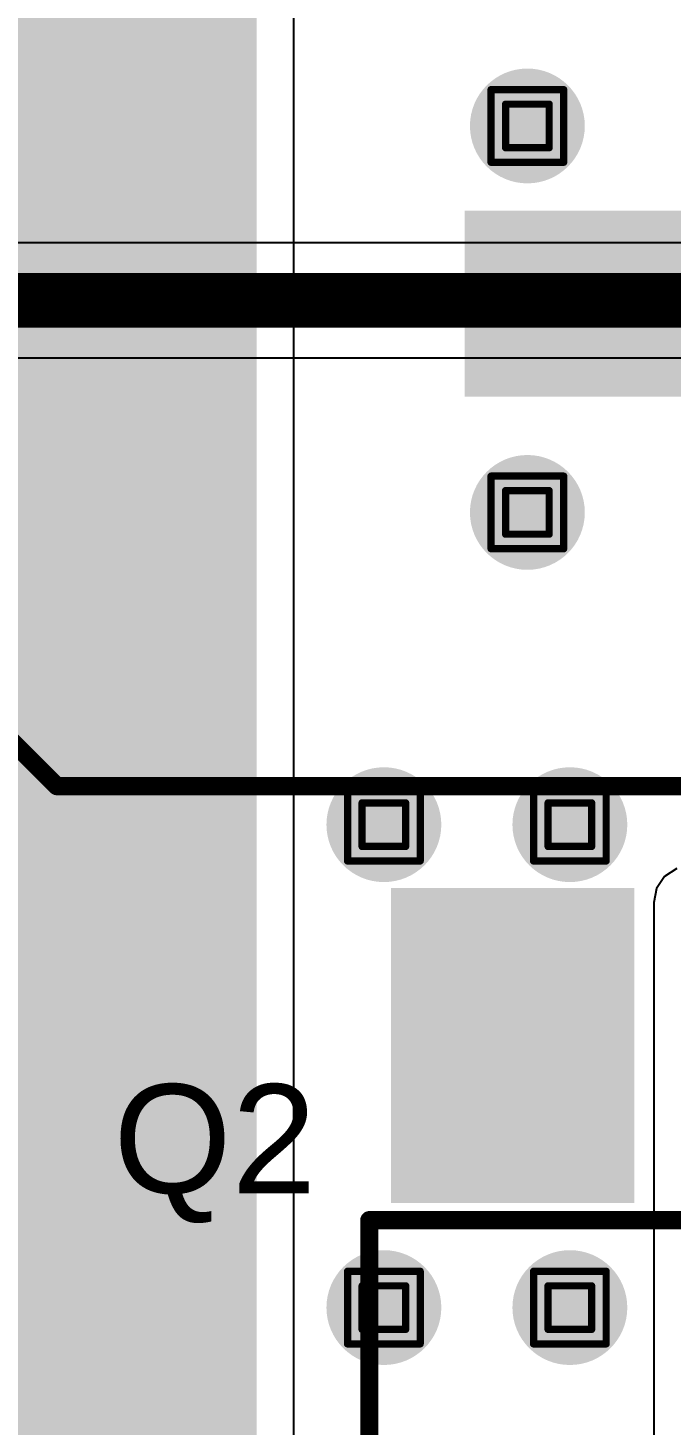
# Model space of a CAD drawing. Header units: inches. Extents: x -6 to 198, y 0 to 119.
# Drawn here: x 56.76 to 61.25, y 12.02 to 21.79 of the extents above; entities that cross this region are included whole.
import ezdxf

# ---------------------------------------------------------------- set-up
doc = ezdxf.new("R2010")
doc.units = ezdxf.units.IN
for name, color, linetype in [('Bottom Layer', 5, 'Continuous'), ('Bottom Solder', 6, 'Continuous'), ('Drill Drawing', 1, 'Continuous'), ('Top Layer', 1, 'Continuous'), ('Top Overlay', 2, 'Continuous'), ('Top Paste', 8, 'Continuous'), ('Top Solder', 216, 'Continuous'), ('Via Holes', 16, 'Continuous')]:
    doc.layers.add(name, color=color, linetype=linetype)
doc.styles.add('Arial', font='', dxfattribs={"height": 0.2})
doc.styles.get('Arial').set_extended_font_data('Arial')

# ---------------------------------------------------------------- blocks, each defined once
blk = doc.blocks.new('SOT__223_72')
at = {"layer": 'Top Layer'}
for points in [[(-1.9, 4.05), (1.9, 4.05), (1.9, 2.05), (-1.9, 2.05)], [(-3.05, -2.05), (-1.55, -2.05), (-1.55, -4.05), (-3.05, -4.05)], [(-0.75, -2.05), (0.75, -2.05), (0.75, -4.05), (-0.75, -4.05)], [(1.55, -2.05), (3.05, -2.05), (3.05, -4.05), (1.55, -4.05)]]:
    blk.add_hatch(color=1, dxfattribs=at).paths.add_polyline_path(points)
at = {"layer": 'Top Paste'}
for points in [[(-1.9, 4.05), (1.9, 4.05), (1.9, 2.05), (-1.9, 2.05)], [(-3.05, -2.05), (-1.55, -2.05), (-1.55, -4.05), (-3.05, -4.05)], [(-0.75, -2.05), (0.75, -2.05), (0.75, -4.05), (-0.75, -4.05)], [(1.55, -2.05), (3.05, -2.05), (3.05, -4.05), (1.55, -4.05)]]:
    blk.add_hatch(color=8, dxfattribs=at).paths.add_polyline_path(points)
at = {"layer": 'Top Solder'}
for points in [[(-2.0016, 4.1516), (2.0016, 4.1516), (2.0016, 1.9484), (-2.0016, 1.9484)], [(-3.1516, -1.9484), (-1.4484, -1.9484), (-1.4484, -4.1516), (-3.1516, -4.1516)], [(-0.8516, -1.9484), (0.8516, -1.9484), (0.8516, -4.1516), (-0.8516, -4.1516)], [(1.4484, -1.9484), (3.1516, -1.9484), (3.1516, -4.1516), (1.4484, -4.1516)]]:
    blk.add_hatch(color=216, dxfattribs=at).paths.add_polyline_path(points)
at = {"layer": 'Top Overlay'}
for points in [[(3.302, 1.8034, 0.127, 0.127, 0), (-3.302, 1.8034, 0.127, 0.127, 0)], [(-3.302, 1.8034, 0.127, 0.127, 0), (-3.302, -1.8288, 0.127, 0.127, 0)], [(3.302, 1.8034, 0.127, 0.127, 0), (3.302, -1.8288, 0.127, 0.127, 0)], [(3.302, -1.8288, 0.127, 0.127, 0), (-3.302, -1.8288, 0.127, 0.127, 0)], [(-3.2258, -3.0734, 0.2, 0.2, 0), (-3.3528, -2.9464, 0.2, 0.2, 0)], [(-3.3528, -2.9464, 0.2, 0.2, 0), (-3.3528, -3.2004, 0.2, 0.2, 0)], [(-3.2258, -3.0734, 0.2, 0.2, 0), (-3.3528, -3.2004, 0.2, 0.2, 0)]]:
    blk.add_lwpolyline(points, format="xyseb", dxfattribs=at)
for points in [[(-3.3338, 1.8034, 0.0635, 0.0635, 1), (-3.2702, 1.8034, 0.0635, 0.0635, 1)], [(-3.3338, 1.8034, 0.0635, 0.0635, 1), (-3.2702, 1.8034, 0.0635, 0.0635, 1)], [(3.2702, 1.8034, 0.0635, 0.0635, 1), (3.3338, 1.8034, 0.0635, 0.0635, 1)], [(3.2702, 1.8034, 0.0635, 0.0635, 1), (3.3338, 1.8034, 0.0635, 0.0635, 1)], [(-3.3338, -1.8288, 0.0635, 0.0635, 1), (-3.2702, -1.8288, 0.0635, 0.0635, 1)], [(-3.3338, -1.8288, 0.0635, 0.0635, 1), (-3.2702, -1.8288, 0.0635, 0.0635, 1)], [(3.2702, -1.8288, 0.0635, 0.0635, 1), (3.3338, -1.8288, 0.0635, 0.0635, 1)], [(3.2702, -1.8288, 0.0635, 0.0635, 1), (3.3338, -1.8288, 0.0635, 0.0635, 1)], [(-3.4028, -2.9464, 0.1, 0.1, 1), (-3.3028, -2.9464, 0.1, 0.1, 1)], [(-3.4028, -2.9464, 0.1, 0.1, 1), (-3.3028, -2.9464, 0.1, 0.1, 1)], [(-3.2758, -3.0734, 0.1, 0.1, 1), (-3.1758, -3.0734, 0.1, 0.1, 1)], [(-3.2758, -3.0734, 0.1, 0.1, 1), (-3.1758, -3.0734, 0.1, 0.1, 1)], [(-3.4028, -3.2004, 0.1, 0.1, 1), (-3.3028, -3.2004, 0.1, 0.1, 1)], [(-3.4028, -3.2004, 0.1, 0.1, 1), (-3.3028, -3.2004, 0.1, 0.1, 1)]]:
    blk.add_lwpolyline(points, format="xyseb", close=True, dxfattribs=at)
blk = doc.blocks.new('RVE1A471M0605_110')
at = {"layer": 'Top Layer'}
for points in [[(-4.42, 0.6), (-0.92, 0.6), (-0.92, -0.6), (-4.42, -0.6)], [(0.92, 0.6), (4.42, 0.6), (4.42, -0.6), (0.92, -0.6)]]:
    blk.add_hatch(color=1, dxfattribs=at).paths.add_polyline_path(points)
at = {"layer": 'Top Paste'}
for points in [[(-4.42, 0.6), (-0.92, 0.6), (-0.92, -0.6), (-4.42, -0.6)], [(0.92, 0.6), (4.42, 0.6), (4.42, -0.6), (0.92, -0.6)]]:
    blk.add_hatch(color=8, dxfattribs=at).paths.add_polyline_path(points)
at = {"layer": 'Top Solder'}
for points in [[(-4.4708, 0.6508), (-0.8692, 0.6508), (-0.8692, -0.6508), (-4.4708, -0.6508)], [(0.8692, 0.6508), (4.4708, 0.6508), (4.4708, -0.6508), (0.8692, -0.6508)]]:
    blk.add_hatch(color=216, dxfattribs=at).paths.add_polyline_path(points)
at = {"layer": 'Top Overlay'}
for points in [[(-3.3762, 1.98, 0.127, 0.127, 0), (-1.98, 3.3762, 0.127, 0.127, 0)], [(-1.98, 3.3762, 0.127, 0.127, 0), (3.3762, 3.3762, 0.127, 0.127, 0)], [(3.3695, 0.7077, 0.127, 0.127, 0), (3.3762, 3.3762, 0.127, 0.127, 0)], [(-3.3762, 0.6858, 0.127, 0.127, 0), (-3.3762, 1.98, 0.127, 0.127, 0)], [(-3.937, 0.8001, 0.127, 0.127, 0), (-3.937, 1.5367, 0.127, 0.127, 0)], [(-4.3053, 1.1684, 0.127, 0.127, 0), (-3.5687, 1.1684, 0.127, 0.127, 0)], [(-3.3757, -1.9812, 0.127, 0.127, 0), (-3.3623, -0.6858, 0.127, 0.127, 0)], [(3.3556, -0.7393, 0.127, 0.127, 0), (3.3757, -3.3757, 0.127, 0.127, 0)], [(-3.3757, -1.9812, 0.127, 0.127, 0), (-1.9812, -3.3757, 0.127, 0.127, 0)], [(-1.9812, -3.3757, 0.127, 0.127, 0), (3.3757, -3.3757, 0.127, 0.127, 0)]]:
    blk.add_lwpolyline(points, format="xyseb", dxfattribs=at)
for points in [[(-2.0118, 3.3762, 0.0635, 0.0635, 1), (-1.9483, 3.3762, 0.0635, 0.0635, 1)], [(-2.0118, 3.3762, 0.0635, 0.0635, 1), (-1.9483, 3.3762, 0.0635, 0.0635, 1)], [(3.3444, 3.3762, 0.0635, 0.0635, 1), (3.4079, 3.3762, 0.0635, 0.0635, 1)], [(3.3444, 3.3762, 0.0635, 0.0635, 1), (3.4079, 3.3762, 0.0635, 0.0635, 1)], [(-3.4079, 1.98, 0.0635, 0.0635, 1), (-3.3444, 1.98, 0.0635, 0.0635, 1)], [(-3.4079, 1.98, 0.0635, 0.0635, 1), (-3.3444, 1.98, 0.0635, 0.0635, 1)], [(-3.9688, 1.5367, 0.0635, 0.0635, 1), (-3.9053, 1.5367, 0.0635, 0.0635, 1)], [(-4.3371, 1.1684, 0.0635, 0.0635, 1), (-4.2736, 1.1684, 0.0635, 0.0635, 1)], [(-3.6004, 1.1684, 0.0635, 0.0635, 1), (-3.537, 1.1684, 0.0635, 0.0635, 1)], [(-3.9688, 0.8001, 0.0635, 0.0635, 1), (-3.9053, 0.8001, 0.0635, 0.0635, 1)], [(-3.4079, 0.6858, 0.0635, 0.0635, 1), (-3.3444, 0.6858, 0.0635, 0.0635, 1)], [(3.3377, 0.7077, 0.0635, 0.0635, 1), (3.4012, 0.7077, 0.0635, 0.0635, 1)], [(-3.394, -0.6858, 0.0635, 0.0635, 1), (-3.3305, -0.6858, 0.0635, 0.0635, 1)], [(3.3239, -0.7393, 0.0635, 0.0635, 1), (3.3874, -0.7393, 0.0635, 0.0635, 1)], [(-3.4074, -1.9812, 0.0635, 0.0635, 1), (-3.3439, -1.9812, 0.0635, 0.0635, 1)], [(-3.4074, -1.9812, 0.0635, 0.0635, 1), (-3.3439, -1.9812, 0.0635, 0.0635, 1)], [(-2.013, -3.3757, 0.0635, 0.0635, 1), (-1.9494, -3.3757, 0.0635, 0.0635, 1)], [(-2.013, -3.3757, 0.0635, 0.0635, 1), (-1.9494, -3.3757, 0.0635, 0.0635, 1)], [(3.3439, -3.3757, 0.0635, 0.0635, 1), (3.4074, -3.3757, 0.0635, 0.0635, 1)], [(3.3439, -3.3757, 0.0635, 0.0635, 1), (3.4074, -3.3757, 0.0635, 0.0635, 1)]]:
    blk.add_lwpolyline(points, format="xyseb", close=True, dxfattribs=at)

msp = doc.modelspace()

# ---------------------------------------------------------------- hatches: boundary and pattern name
at = {"layer": 'Bottom Layer'}
h = msp.add_hatch(color=5, dxfattribs=at)
edge = h.paths.add_edge_path()
edge.add_arc((60.2488, 21.1057), 0.3, 0, 360)
h = msp.add_hatch(color=5, dxfattribs=at)
edge = h.paths.add_edge_path()
edge.add_arc((60.2488, 18.4023), 0.3, 0, 360)
h = msp.add_hatch(color=5, dxfattribs=at)
edge = h.paths.add_edge_path()
edge.add_arc((59.2455, 16.2179), 0.3, 0, 360)
h = msp.add_hatch(color=5, dxfattribs=at)
edge = h.paths.add_edge_path()
edge.add_arc((60.5459, 16.2179), 0.3, 0, 360)
h = msp.add_hatch(color=5, dxfattribs=at)
edge = h.paths.add_edge_path()
edge.add_arc((59.2455, 12.8397), 0.3, 0, 360)
h = msp.add_hatch(color=5, dxfattribs=at)
edge = h.paths.add_edge_path()
edge.add_arc((60.5459, 12.8397), 0.3, 0, 360)
at = {"layer": 'Bottom Solder'}
h = msp.add_hatch(color=6, dxfattribs=at)
edge = h.paths.add_edge_path()
edge.add_arc((60.2488, 21.1057), 0.4016, 0, 360)
h = msp.add_hatch(color=6, dxfattribs=at)
edge = h.paths.add_edge_path()
edge.add_arc((60.2488, 18.4023), 0.4016, 0, 360)
h = msp.add_hatch(color=6, dxfattribs=at)
edge = h.paths.add_edge_path()
edge.add_arc((59.2455, 16.2179), 0.4016, 0, 360)
h = msp.add_hatch(color=6, dxfattribs=at)
edge = h.paths.add_edge_path()
edge.add_arc((60.5459, 16.2179), 0.4016, 0, 360)
h = msp.add_hatch(color=6, dxfattribs=at)
edge = h.paths.add_edge_path()
edge.add_arc((59.2455, 12.8397), 0.4016, 0, 360)
h = msp.add_hatch(color=6, dxfattribs=at)
edge = h.paths.add_edge_path()
edge.add_arc((60.5459, 12.8397), 0.4016, 0, 360)
at = {"layer": 'Top Layer'}
msp.add_hatch(color=1, dxfattribs=at).paths.add_polyline_path([(54.5207, 8.4904), (58.3565, 8.4904), (58.3565, 23.9439), (54.5207, 23.9439)])
h = msp.add_hatch(color=1, dxfattribs=at)
edge = h.paths.add_edge_path()
edge.add_arc((60.2488, 21.1057), 0.3, 0, 360)
h = msp.add_hatch(color=1, dxfattribs=at)
edge = h.paths.add_edge_path()
edge.add_arc((60.2488, 18.4023), 0.3, 0, 360)
h = msp.add_hatch(color=1, dxfattribs=at)
edge = h.paths.add_edge_path()
edge.add_arc((59.2455, 16.2179), 0.3, 0, 360)
h = msp.add_hatch(color=1, dxfattribs=at)
edge = h.paths.add_edge_path()
edge.add_arc((60.5459, 16.2179), 0.3, 0, 360)
h = msp.add_hatch(color=1, dxfattribs=at)
edge = h.paths.add_edge_path()
edge.add_arc((59.2455, 12.8397), 0.3, 0, 360)
h = msp.add_hatch(color=1, dxfattribs=at)
edge = h.paths.add_edge_path()
edge.add_arc((60.5459, 12.8397), 0.3, 0, 360)
at = {"layer": 'Top Solder'}
h = msp.add_hatch(color=216, dxfattribs=at)
edge = h.paths.add_edge_path()
edge.add_arc((60.2488, 21.1057), 0.4016, 0, 360)
h = msp.add_hatch(color=216, dxfattribs=at)
edge = h.paths.add_edge_path()
edge.add_arc((60.2488, 18.4023), 0.4016, 0, 360)
h = msp.add_hatch(color=216, dxfattribs=at)
edge = h.paths.add_edge_path()
edge.add_arc((59.2455, 16.2179), 0.4016, 0, 360)
h = msp.add_hatch(color=216, dxfattribs=at)
edge = h.paths.add_edge_path()
edge.add_arc((60.5459, 16.2179), 0.4016, 0, 360)
h = msp.add_hatch(color=216, dxfattribs=at)
edge = h.paths.add_edge_path()
edge.add_arc((59.2455, 12.8397), 0.4016, 0, 360)
h = msp.add_hatch(color=216, dxfattribs=at)
edge = h.paths.add_edge_path()
edge.add_arc((60.5459, 12.8397), 0.4016, 0, 360)
at = {"layer": 'Via Holes'}
h = msp.add_hatch(color=7, dxfattribs=at)
edge = h.paths.add_edge_path()
edge.add_arc((60.2488, 21.1057), 0.15, 0, 360)
h = msp.add_hatch(color=7, dxfattribs=at)
edge = h.paths.add_edge_path()
edge.add_arc((60.2488, 18.4023), 0.15, 0, 360)
h = msp.add_hatch(color=7, dxfattribs=at)
edge = h.paths.add_edge_path()
edge.add_arc((59.2455, 16.2179), 0.15, 0, 360)
h = msp.add_hatch(color=7, dxfattribs=at)
edge = h.paths.add_edge_path()
edge.add_arc((60.5459, 16.2179), 0.15, 0, 360)
h = msp.add_hatch(color=7, dxfattribs=at)
edge = h.paths.add_edge_path()
edge.add_arc((59.2455, 12.8397), 0.15, 0, 360)
h = msp.add_hatch(color=7, dxfattribs=at)
edge = h.paths.add_edge_path()
edge.add_arc((60.5459, 12.8397), 0.15, 0, 360)

# ---------------------------------------------------------------- linework, layer by layer
at = {"layer": 'Bottom Layer'}
for p, q in [((64.4447, 20.287), (37.8281, 20.287)), ((53.0019, 19.4842), (64.2785, 19.4842))]:
    msp.add_line(p, q, dxfattribs=at)
msp.add_lwpolyline([(20.8772, 19.8856, 0.381, 0.381, 0), (64.4447, 19.8856, 0.381, 0.381, 0)], format="xyseb", dxfattribs=at)
at = {"layer": 'Drill Drawing'}
for points in [[(59.9948, 21.3597, 0.0508, 0.0508, 0), (60.5028, 21.3597, 0.0508, 0.0508, 0)], [(59.9948, 20.8517, 0.0508, 0.0508, 0), (59.9948, 21.3597, 0.0508, 0.0508, 0)], [(60.5028, 20.8517, 0.0508, 0.0508, 0), (60.5028, 21.3597, 0.0508, 0.0508, 0)], [(60.0964, 21.2581, 0.0508, 0.0508, 0), (60.4012, 21.2581, 0.0508, 0.0508, 0)], [(60.0964, 20.9533, 0.0508, 0.0508, 0), (60.0964, 21.2581, 0.0508, 0.0508, 0)], [(60.4012, 20.9533, 0.0508, 0.0508, 0), (60.4012, 21.2581, 0.0508, 0.0508, 0)], [(60.0964, 20.9533, 0.0508, 0.0508, 0), (60.4012, 20.9533, 0.0508, 0.0508, 0)], [(59.9948, 20.8517, 0.0508, 0.0508, 0), (60.5028, 20.8517, 0.0508, 0.0508, 0)], [(59.9948, 18.6563, 0.0508, 0.0508, 0), (60.5028, 18.6563, 0.0508, 0.0508, 0)], [(59.9948, 18.1483, 0.0508, 0.0508, 0), (59.9948, 18.6563, 0.0508, 0.0508, 0)], [(60.5028, 18.1483, 0.0508, 0.0508, 0), (60.5028, 18.6563, 0.0508, 0.0508, 0)], [(60.0964, 18.5547, 0.0508, 0.0508, 0), (60.4012, 18.5547, 0.0508, 0.0508, 0)], [(60.0964, 18.2499, 0.0508, 0.0508, 0), (60.0964, 18.5547, 0.0508, 0.0508, 0)], [(60.4012, 18.2499, 0.0508, 0.0508, 0), (60.4012, 18.5547, 0.0508, 0.0508, 0)], [(60.0964, 18.2499, 0.0508, 0.0508, 0), (60.4012, 18.2499, 0.0508, 0.0508, 0)], [(59.9948, 18.1483, 0.0508, 0.0508, 0), (60.5028, 18.1483, 0.0508, 0.0508, 0)], [(58.9915, 16.4719, 0.0508, 0.0508, 0), (59.4995, 16.4719, 0.0508, 0.0508, 0)], [(58.9915, 15.9639, 0.0508, 0.0508, 0), (58.9915, 16.4719, 0.0508, 0.0508, 0)], [(59.4995, 15.9639, 0.0508, 0.0508, 0), (59.4995, 16.4719, 0.0508, 0.0508, 0)], [(60.2919, 16.4719, 0.0508, 0.0508, 0), (60.7999, 16.4719, 0.0508, 0.0508, 0)], [(60.2919, 15.9639, 0.0508, 0.0508, 0), (60.2919, 16.4719, 0.0508, 0.0508, 0)], [(60.7999, 15.9639, 0.0508, 0.0508, 0), (60.7999, 16.4719, 0.0508, 0.0508, 0)], [(59.0931, 16.3703, 0.0508, 0.0508, 0), (59.3979, 16.3703, 0.0508, 0.0508, 0)], [(59.0931, 16.0655, 0.0508, 0.0508, 0), (59.0931, 16.3703, 0.0508, 0.0508, 0)], [(59.3979, 16.0655, 0.0508, 0.0508, 0), (59.3979, 16.3703, 0.0508, 0.0508, 0)], [(60.3935, 16.3703, 0.0508, 0.0508, 0), (60.6983, 16.3703, 0.0508, 0.0508, 0)], [(60.3935, 16.0655, 0.0508, 0.0508, 0), (60.3935, 16.3703, 0.0508, 0.0508, 0)], [(60.6983, 16.0655, 0.0508, 0.0508, 0), (60.6983, 16.3703, 0.0508, 0.0508, 0)], [(59.0931, 16.0655, 0.0508, 0.0508, 0), (59.3979, 16.0655, 0.0508, 0.0508, 0)], [(60.3935, 16.0655, 0.0508, 0.0508, 0), (60.6983, 16.0655, 0.0508, 0.0508, 0)], [(58.9915, 15.9639, 0.0508, 0.0508, 0), (59.4995, 15.9639, 0.0508, 0.0508, 0)], [(60.2919, 15.9639, 0.0508, 0.0508, 0), (60.7999, 15.9639, 0.0508, 0.0508, 0)], [(58.9915, 13.0937, 0.0508, 0.0508, 0), (59.4995, 13.0937, 0.0508, 0.0508, 0)], [(58.9915, 12.5857, 0.0508, 0.0508, 0), (58.9915, 13.0937, 0.0508, 0.0508, 0)], [(59.4995, 12.5857, 0.0508, 0.0508, 0), (59.4995, 13.0937, 0.0508, 0.0508, 0)], [(60.2919, 13.0937, 0.0508, 0.0508, 0), (60.7999, 13.0937, 0.0508, 0.0508, 0)], [(60.2919, 12.5857, 0.0508, 0.0508, 0), (60.2919, 13.0937, 0.0508, 0.0508, 0)], [(60.7999, 12.5857, 0.0508, 0.0508, 0), (60.7999, 13.0937, 0.0508, 0.0508, 0)], [(59.0931, 12.9921, 0.0508, 0.0508, 0), (59.3979, 12.9921, 0.0508, 0.0508, 0)], [(59.0931, 12.6873, 0.0508, 0.0508, 0), (59.0931, 12.9921, 0.0508, 0.0508, 0)], [(59.3979, 12.6873, 0.0508, 0.0508, 0), (59.3979, 12.9921, 0.0508, 0.0508, 0)], [(60.3935, 12.9921, 0.0508, 0.0508, 0), (60.6983, 12.9921, 0.0508, 0.0508, 0)], [(60.3935, 12.6873, 0.0508, 0.0508, 0), (60.3935, 12.9921, 0.0508, 0.0508, 0)], [(60.6983, 12.6873, 0.0508, 0.0508, 0), (60.6983, 12.9921, 0.0508, 0.0508, 0)], [(59.0931, 12.6873, 0.0508, 0.0508, 0), (59.3979, 12.6873, 0.0508, 0.0508, 0)], [(60.3935, 12.6873, 0.0508, 0.0508, 0), (60.6983, 12.6873, 0.0508, 0.0508, 0)], [(58.9915, 12.5857, 0.0508, 0.0508, 0), (59.4995, 12.5857, 0.0508, 0.0508, 0)], [(60.2919, 12.5857, 0.0508, 0.0508, 0), (60.7999, 12.5857, 0.0508, 0.0508, 0)]]:
    msp.add_lwpolyline(points, format="xyseb", dxfattribs=at)
for points in [[(59.9821, 21.3597, 0.0254, 0.0254, 1), (60.0075, 21.3597, 0.0254, 0.0254, 1)], [(59.9821, 21.3597, 0.0254, 0.0254, 1), (60.0075, 21.3597, 0.0254, 0.0254, 1)], [(60.4901, 21.3597, 0.0254, 0.0254, 1), (60.5155, 21.3597, 0.0254, 0.0254, 1)], [(60.4901, 21.3597, 0.0254, 0.0254, 1), (60.5155, 21.3597, 0.0254, 0.0254, 1)], [(60.0837, 21.2581, 0.0254, 0.0254, 1), (60.1091, 21.2581, 0.0254, 0.0254, 1)], [(60.0837, 21.2581, 0.0254, 0.0254, 1), (60.1091, 21.2581, 0.0254, 0.0254, 1)], [(60.3885, 21.2581, 0.0254, 0.0254, 1), (60.4139, 21.2581, 0.0254, 0.0254, 1)], [(60.3885, 21.2581, 0.0254, 0.0254, 1), (60.4139, 21.2581, 0.0254, 0.0254, 1)], [(60.0837, 20.9533, 0.0254, 0.0254, 1), (60.1091, 20.9533, 0.0254, 0.0254, 1)], [(60.0837, 20.9533, 0.0254, 0.0254, 1), (60.1091, 20.9533, 0.0254, 0.0254, 1)], [(60.3885, 20.9533, 0.0254, 0.0254, 1), (60.4139, 20.9533, 0.0254, 0.0254, 1)], [(60.3885, 20.9533, 0.0254, 0.0254, 1), (60.4139, 20.9533, 0.0254, 0.0254, 1)], [(59.9821, 20.8517, 0.0254, 0.0254, 1), (60.0075, 20.8517, 0.0254, 0.0254, 1)], [(59.9821, 20.8517, 0.0254, 0.0254, 1), (60.0075, 20.8517, 0.0254, 0.0254, 1)], [(60.4901, 20.8517, 0.0254, 0.0254, 1), (60.5155, 20.8517, 0.0254, 0.0254, 1)], [(60.4901, 20.8517, 0.0254, 0.0254, 1), (60.5155, 20.8517, 0.0254, 0.0254, 1)], [(59.9821, 18.6563, 0.0254, 0.0254, 1), (60.0075, 18.6563, 0.0254, 0.0254, 1)], [(59.9821, 18.6563, 0.0254, 0.0254, 1), (60.0075, 18.6563, 0.0254, 0.0254, 1)], [(60.4901, 18.6563, 0.0254, 0.0254, 1), (60.5155, 18.6563, 0.0254, 0.0254, 1)], [(60.4901, 18.6563, 0.0254, 0.0254, 1), (60.5155, 18.6563, 0.0254, 0.0254, 1)], [(60.0837, 18.5547, 0.0254, 0.0254, 1), (60.1091, 18.5547, 0.0254, 0.0254, 1)], [(60.0837, 18.5547, 0.0254, 0.0254, 1), (60.1091, 18.5547, 0.0254, 0.0254, 1)], [(60.3885, 18.5547, 0.0254, 0.0254, 1), (60.4139, 18.5547, 0.0254, 0.0254, 1)], [(60.3885, 18.5547, 0.0254, 0.0254, 1), (60.4139, 18.5547, 0.0254, 0.0254, 1)], [(60.0837, 18.2499, 0.0254, 0.0254, 1), (60.1091, 18.2499, 0.0254, 0.0254, 1)], [(60.0837, 18.2499, 0.0254, 0.0254, 1), (60.1091, 18.2499, 0.0254, 0.0254, 1)], [(60.3885, 18.2499, 0.0254, 0.0254, 1), (60.4139, 18.2499, 0.0254, 0.0254, 1)], [(60.3885, 18.2499, 0.0254, 0.0254, 1), (60.4139, 18.2499, 0.0254, 0.0254, 1)], [(59.9821, 18.1483, 0.0254, 0.0254, 1), (60.0075, 18.1483, 0.0254, 0.0254, 1)], [(59.9821, 18.1483, 0.0254, 0.0254, 1), (60.0075, 18.1483, 0.0254, 0.0254, 1)], [(60.4901, 18.1483, 0.0254, 0.0254, 1), (60.5155, 18.1483, 0.0254, 0.0254, 1)], [(60.4901, 18.1483, 0.0254, 0.0254, 1), (60.5155, 18.1483, 0.0254, 0.0254, 1)], [(58.9788, 16.4719, 0.0254, 0.0254, 1), (59.0042, 16.4719, 0.0254, 0.0254, 1)], [(58.9788, 16.4719, 0.0254, 0.0254, 1), (59.0042, 16.4719, 0.0254, 0.0254, 1)], [(59.4868, 16.4719, 0.0254, 0.0254, 1), (59.5122, 16.4719, 0.0254, 0.0254, 1)], [(59.4868, 16.4719, 0.0254, 0.0254, 1), (59.5122, 16.4719, 0.0254, 0.0254, 1)], [(60.2792, 16.4719, 0.0254, 0.0254, 1), (60.3046, 16.4719, 0.0254, 0.0254, 1)], [(60.2792, 16.4719, 0.0254, 0.0254, 1), (60.3046, 16.4719, 0.0254, 0.0254, 1)], [(60.7872, 16.4719, 0.0254, 0.0254, 1), (60.8126, 16.4719, 0.0254, 0.0254, 1)], [(60.7872, 16.4719, 0.0254, 0.0254, 1), (60.8126, 16.4719, 0.0254, 0.0254, 1)], [(59.0804, 16.3703, 0.0254, 0.0254, 1), (59.1058, 16.3703, 0.0254, 0.0254, 1)], [(59.0804, 16.3703, 0.0254, 0.0254, 1), (59.1058, 16.3703, 0.0254, 0.0254, 1)], [(59.3852, 16.3703, 0.0254, 0.0254, 1), (59.4106, 16.3703, 0.0254, 0.0254, 1)], [(59.3852, 16.3703, 0.0254, 0.0254, 1), (59.4106, 16.3703, 0.0254, 0.0254, 1)], [(60.3808, 16.3703, 0.0254, 0.0254, 1), (60.4062, 16.3703, 0.0254, 0.0254, 1)], [(60.3808, 16.3703, 0.0254, 0.0254, 1), (60.4062, 16.3703, 0.0254, 0.0254, 1)], [(60.6856, 16.3703, 0.0254, 0.0254, 1), (60.711, 16.3703, 0.0254, 0.0254, 1)], [(60.6856, 16.3703, 0.0254, 0.0254, 1), (60.711, 16.3703, 0.0254, 0.0254, 1)], [(59.0804, 16.0655, 0.0254, 0.0254, 1), (59.1058, 16.0655, 0.0254, 0.0254, 1)], [(59.0804, 16.0655, 0.0254, 0.0254, 1), (59.1058, 16.0655, 0.0254, 0.0254, 1)], [(59.3852, 16.0655, 0.0254, 0.0254, 1), (59.4106, 16.0655, 0.0254, 0.0254, 1)], [(59.3852, 16.0655, 0.0254, 0.0254, 1), (59.4106, 16.0655, 0.0254, 0.0254, 1)], [(60.3808, 16.0655, 0.0254, 0.0254, 1), (60.4062, 16.0655, 0.0254, 0.0254, 1)], [(60.3808, 16.0655, 0.0254, 0.0254, 1), (60.4062, 16.0655, 0.0254, 0.0254, 1)], [(60.6856, 16.0655, 0.0254, 0.0254, 1), (60.711, 16.0655, 0.0254, 0.0254, 1)], [(60.6856, 16.0655, 0.0254, 0.0254, 1), (60.711, 16.0655, 0.0254, 0.0254, 1)], [(58.9788, 15.9639, 0.0254, 0.0254, 1), (59.0042, 15.9639, 0.0254, 0.0254, 1)], [(58.9788, 15.9639, 0.0254, 0.0254, 1), (59.0042, 15.9639, 0.0254, 0.0254, 1)], [(59.4868, 15.9639, 0.0254, 0.0254, 1), (59.5122, 15.9639, 0.0254, 0.0254, 1)], [(59.4868, 15.9639, 0.0254, 0.0254, 1), (59.5122, 15.9639, 0.0254, 0.0254, 1)], [(60.2792, 15.9639, 0.0254, 0.0254, 1), (60.3046, 15.9639, 0.0254, 0.0254, 1)], [(60.2792, 15.9639, 0.0254, 0.0254, 1), (60.3046, 15.9639, 0.0254, 0.0254, 1)], [(60.7872, 15.9639, 0.0254, 0.0254, 1), (60.8126, 15.9639, 0.0254, 0.0254, 1)], [(60.7872, 15.9639, 0.0254, 0.0254, 1), (60.8126, 15.9639, 0.0254, 0.0254, 1)], [(58.9788, 13.0937, 0.0254, 0.0254, 1), (59.0042, 13.0937, 0.0254, 0.0254, 1)], [(58.9788, 13.0937, 0.0254, 0.0254, 1), (59.0042, 13.0937, 0.0254, 0.0254, 1)], [(59.4868, 13.0937, 0.0254, 0.0254, 1), (59.5122, 13.0937, 0.0254, 0.0254, 1)], [(59.4868, 13.0937, 0.0254, 0.0254, 1), (59.5122, 13.0937, 0.0254, 0.0254, 1)], [(60.2792, 13.0937, 0.0254, 0.0254, 1), (60.3046, 13.0937, 0.0254, 0.0254, 1)], [(60.2792, 13.0937, 0.0254, 0.0254, 1), (60.3046, 13.0937, 0.0254, 0.0254, 1)], [(60.7872, 13.0937, 0.0254, 0.0254, 1), (60.8126, 13.0937, 0.0254, 0.0254, 1)], [(60.7872, 13.0937, 0.0254, 0.0254, 1), (60.8126, 13.0937, 0.0254, 0.0254, 1)], [(59.0804, 12.9921, 0.0254, 0.0254, 1), (59.1058, 12.9921, 0.0254, 0.0254, 1)], [(59.0804, 12.9921, 0.0254, 0.0254, 1), (59.1058, 12.9921, 0.0254, 0.0254, 1)], [(59.3852, 12.9921, 0.0254, 0.0254, 1), (59.4106, 12.9921, 0.0254, 0.0254, 1)], [(59.3852, 12.9921, 0.0254, 0.0254, 1), (59.4106, 12.9921, 0.0254, 0.0254, 1)], [(60.3808, 12.9921, 0.0254, 0.0254, 1), (60.4062, 12.9921, 0.0254, 0.0254, 1)], [(60.3808, 12.9921, 0.0254, 0.0254, 1), (60.4062, 12.9921, 0.0254, 0.0254, 1)], [(60.6856, 12.9921, 0.0254, 0.0254, 1), (60.711, 12.9921, 0.0254, 0.0254, 1)], [(60.6856, 12.9921, 0.0254, 0.0254, 1), (60.711, 12.9921, 0.0254, 0.0254, 1)], [(59.0804, 12.6873, 0.0254, 0.0254, 1), (59.1058, 12.6873, 0.0254, 0.0254, 1)], [(59.0804, 12.6873, 0.0254, 0.0254, 1), (59.1058, 12.6873, 0.0254, 0.0254, 1)], [(59.3852, 12.6873, 0.0254, 0.0254, 1), (59.4106, 12.6873, 0.0254, 0.0254, 1)], [(59.3852, 12.6873, 0.0254, 0.0254, 1), (59.4106, 12.6873, 0.0254, 0.0254, 1)], [(60.3808, 12.6873, 0.0254, 0.0254, 1), (60.4062, 12.6873, 0.0254, 0.0254, 1)], [(60.3808, 12.6873, 0.0254, 0.0254, 1), (60.4062, 12.6873, 0.0254, 0.0254, 1)], [(60.6856, 12.6873, 0.0254, 0.0254, 1), (60.711, 12.6873, 0.0254, 0.0254, 1)], [(60.6856, 12.6873, 0.0254, 0.0254, 1), (60.711, 12.6873, 0.0254, 0.0254, 1)], [(58.9788, 12.5857, 0.0254, 0.0254, 1), (59.0042, 12.5857, 0.0254, 0.0254, 1)], [(58.9788, 12.5857, 0.0254, 0.0254, 1), (59.0042, 12.5857, 0.0254, 0.0254, 1)], [(59.4868, 12.5857, 0.0254, 0.0254, 1), (59.5122, 12.5857, 0.0254, 0.0254, 1)], [(59.4868, 12.5857, 0.0254, 0.0254, 1), (59.5122, 12.5857, 0.0254, 0.0254, 1)], [(60.2792, 12.5857, 0.0254, 0.0254, 1), (60.3046, 12.5857, 0.0254, 0.0254, 1)], [(60.2792, 12.5857, 0.0254, 0.0254, 1), (60.3046, 12.5857, 0.0254, 0.0254, 1)], [(60.7872, 12.5857, 0.0254, 0.0254, 1), (60.8126, 12.5857, 0.0254, 0.0254, 1)], [(60.7872, 12.5857, 0.0254, 0.0254, 1), (60.8126, 12.5857, 0.0254, 0.0254, 1)]]:
    msp.add_lwpolyline(points, format="xyseb", close=True, dxfattribs=at)
at = {"layer": 'Top Layer'}
for p, q in [((58.6155, 8.4904), (58.6155, 23.9439)), ((61.2087, 15.8556), (61.1525, 15.7716)), ((61.2927, 15.9118), (61.2087, 15.8556)), ((61.1525, 15.7716), (61.1328, 15.6725)), ((61.1328, 15.6725), (61.1328, 9.8315))]:
    msp.add_line(p, q, dxfattribs=at)

# ---------------------------------------------------------------- block references
msp.add_blockref('RVE1A471M0605_110', (58.9407, 19.8628))
at = {"rotation": 180}
msp.add_blockref('SOT__223_72', (62.4459, 11.6225), dxfattribs=at)

# ---------------------------------------------------------------- texts
at = {"layer": 'Top Overlay', "style": 'Arial'}
msp.add_text('Q2', height=0.762, dxfattribs=at).set_placement((57.3534, 13.6399))

doc.saveas('drawing.dxf')
